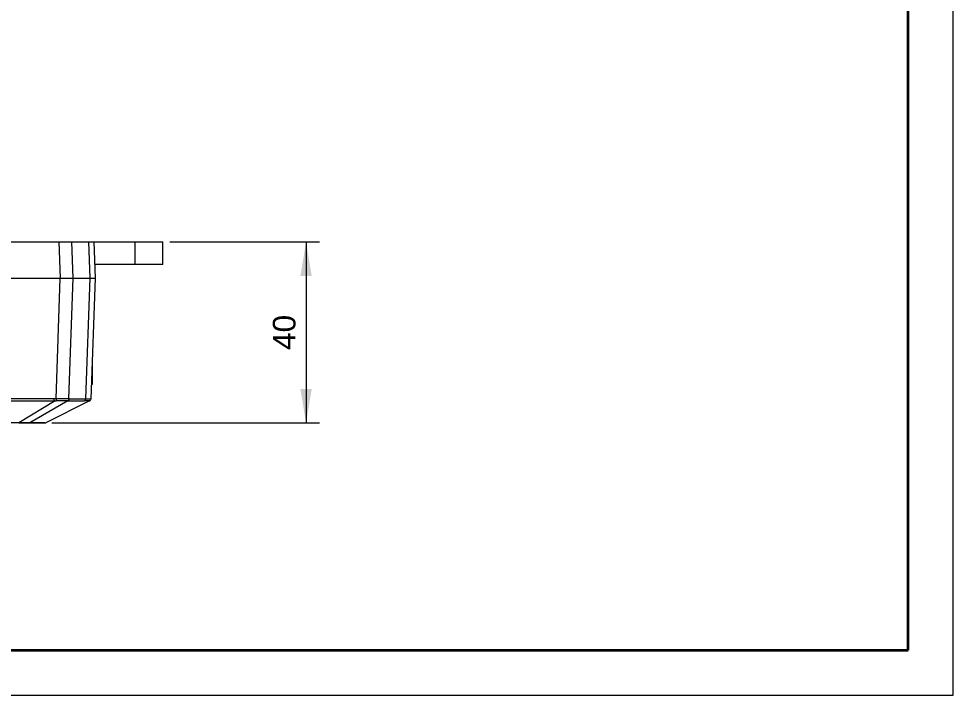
# Model space of a CAD drawing. Header units: millimetres. Extents: x -297 to 297, y -210 to 210.
# Drawn here: x 90.6 to 297, y -210 to -60.5 of the extents above; entities that cross this region are included whole.
import ezdxf

# ---------------------------------------------------------------- set-up
doc = ezdxf.new("R2010")
doc.units = ezdxf.units.MM
doc.layers.get('0').update_dxf_attribs({"lineweight": 20})
doc.layers.add('粗实线层', color=7, linetype='Continuous', lineweight=35)
doc.layers.add('细实线层', color=7, linetype='Continuous', lineweight=18)
doc.styles.add('标准', font='')
doc.styles.get('标准').set_extended_font_data('arial')
doc.dimstyles.new('标准', dxfattribs={"dimscale": 1.5, "dimtxt": 3.333333, "dimasz": 5, "dimexe": 2, "dimexo": 1, "dimgap": 1.5, "dimtad": 1, "dimdec": 1, "dimdsep": 46, "dimtxsty": '标准', "dimcen": 2.5, "dimdle": 10, "dimclrd": 256, "dimclre": 256, "dimclrt": 7, "dimadec": 0, "dimazin": 0, "dimtfac": 0.714286, "dimtdec": 1, "dimtmove": 0, "dimatfit": 3, "dimfxl": 0, "dimtolj": 1, "dimarcsym": 0})

# ---------------------------------------------------------------- blocks, each defined once
blk = doc.blocks.new('*X8')
for points in [[(154.05, -109.82), (155.3, -117.32), (152.8, -117.32)], [(154.05, -149.82), (155.3, -142.32), (152.8, -142.32)]]:
    blk.add_hatch(color=256).paths.add_polyline_path(points, flags=0)
at = {"linetype": 'Continuous'}
for p, q in [((123.94, -109.82), (157.05, -109.82)), ((97.88, -149.82), (157.05, -149.82))]:
    blk.add_line(p, q, dxfattribs=at)
blk.add_line((154.05, -109.82), (154.05, -149.82))
at = {"color": 7, "insert": (149.25, -129.82), "char_height": 5, "width": 14.6875, "attachment_point": 5, "rotation": 90, "style": '标准'}
blk.add_mtext('40', dxfattribs=at)
blk = doc.blocks.new('$CAXA_FRAME_13B17AC1$')
at = {"layer": '粗实线层'}
for p, q in [((287, -200), (287, 200)), ((-287, -200), (287, -200))]:
    blk.add_line(p, q, dxfattribs=at)
at = {"layer": '细实线层'}
for p, q in [((297, -210), (297, 210)), ((-297, -210), (297, -210))]:
    blk.add_line(p, q, dxfattribs=at)

msp = doc.modelspace()

# ---------------------------------------------------------------- linework, layer by layer
at = {"color": 7}
for p, q in [((-130.56, -109.82), (122.44, -109.82)), ((99.78, -117.82), (99.5, -109.82)), ((102.6, -117.82), (102.32, -109.82)), ((105.99, -109.82), (106.27, -117.82)), ((107.16, -109.82), (107.44, -117.82)), ((116.26, -109.82), (116.26, -114.82)), ((122.44, -114.82), (122.44, -109.82)), ((122.44, -114.82), (107.33, -114.82)), ((-115.56, -117.82), (107.44, -117.82)), ((-115.56, -117.82), (107.44, -117.82)), ((98.84, -144.52), (99.77, -117.82)), ((101.66, -144.5), (102.6, -117.82)), ((106.26, -117.82), (105.33, -144.5)), ((107.44, -117.82), (106.5, -144.52)), ((106.79, -136.43), (106.79, -141.32)), ((106.62, -141.32), (106.79, -141.32)), ((-106.55, -144.95), (98.44, -144.95)), ((98.61, -144.95), (90.58, -149.77)), ((101.45, -144.94), (93.03, -149.78)), ((106.23, -144.95), (96.6, -149.77)), ((98.44, -144.95), (98.44, -144.52)), ((98.84, -144.52), (98.44, -144.52)), ((98.44, -144.95), (98.61, -144.95)), ((98.84, -144.52), (98.85, -144.95)), ((101.45, -144.94), (105.11, -144.94)), ((101.78, -144.5), (101.66, -144.5)), ((106.23, -144.95), (106.25, -144.94)), ((106.25, -144.94), (106.42, -144.79)), ((96.38, -149.82), (-104.5, -149.82)), ((90.58, -149.77), (90.72, -149.77)), ((90.72, -149.77), (90.79, -149.77)), ((90.79, -149.77), (90.79, -149.82)), ((93.03, -149.78), (95.94, -149.78)), ((95.94, -149.78), (96.42, -149.78))]:
    msp.add_line(p, q, dxfattribs=at)
for centre, radius, start, end in [((98.75, -137.44), 7.52, 268.9194, 270.7879), ((101.17, -259.12), 114.62, 89.751, 91.1637), ((101.12, -307.26), 162.33, 89.8836, 90.8002), ((103.51, 230.28), 374.78, 269.7357, 270.2791), ((106, -144.5), 0.5, 295.4782, 308.1196), ((106, -144.5), 0.507, 308.1029, 316.1965), ((106, -144.5), 0.502, 316.2011, 320.2026), ((93.14, 70.19), 219.97, 269.3881, 269.9715), ((96.38, -149.32), 0.502, 270.059, 296.506)]:
    msp.add_arc(centre, radius, start, end, dxfattribs=at)
for points, knots in [([(98.44, -144.52), (89.88, -144.52), (72.76, -144.52), (47.09, -144.52), (21.41, -144.52), (0.01, -144.52), (-17.1, -144.52), (-29.94, -144.52), (-42.78, -144.52), (-53.48, -144.52), (-62.04, -144.52), (-68.46, -144.52), (-74.87, -144.52), (-81.29, -144.52), (-86.64, -144.52), (-90.92, -144.52), (-94.13, -144.52), (-96.81, -144.52), (-98.95, -144.52), (-100.55, -144.52), (-102.15, -144.52), (-103.49, -144.52), (-104.56, -144.52), (-105.36, -144.52), (-106.17, -144.52), (-106.7, -144.52), (-106.97, -144.51)], [0, 0, 0, 0, 1655.400301, 3310.800603, 4966.200904, 6621.601205, 7449.301356, 8277.001507, 9104.701657, 9932.401808, 10346.251883, 10760.101959, 11173.952034, 11587.802109, 12001.652185, 12208.577223, 12415.50226, 12622.427298, 12725.889817, 12829.352335, 12932.814855, 13036.277374, 13088.008633, 13139.739892, 13191.471153, 13243.206041, 13243.206041, 13243.206041, 13243.206041]), ([(101.66, -144.5), (101.66, -144.54), (101.64, -144.71), (101.55, -144.88), (101.44, -144.94)], [0, 0, 0, 0, 374.080651, 1334.852521, 1334.852521, 1334.852521, 1334.852521]), ([(101.78, -144.5), (101.78, -144.54), (101.76, -144.71), (101.66, -144.88), (101.55, -144.94)], [0, 0, 0, 0, 374.263968, 1335.433522, 1335.433522, 1335.433522, 1335.433522]), ([(105.33, -144.5), (105.33, -144.54), (105.31, -144.71), (105.22, -144.88), (105.11, -144.94)], [0, 0, 0, 0, 379.85005, 1353.40251, 1353.40251, 1353.40251, 1353.40251]), ([(106.07, -144.94), (106.01, -144.94), (105.7, -144.94), (105.38, -144.94), (105.11, -144.94)], [0, 0, 0, 0, 228.303995, 1357.131324, 1357.131324, 1357.131324, 1357.131324]), ([(105.33, -144.5), (105.42, -144.5), (105.59, -144.5), (105.82, -144.5), (106.02, -144.5), (106.19, -144.5), (106.32, -144.5), (106.41, -144.5), (106.47, -144.51), (106.5, -144.51), (106.5, -144.52), (106.5, -144.52)], [0, 0, 0, 0, 1120.803553, 2109.548837, 2955.928906, 3660.538874, 4218.464892, 4619.76068, 4861.476335, 4923.507218, 4949.550169, 4949.550169, 4949.550169, 4949.550169]), ([(106.22, -144.95), (106.2, -144.95), (106.15, -144.95), (106.1, -144.94), (106.07, -144.94)], [0, 0, 0, 0, 416.030455, 1359.647783, 1359.647783, 1359.647783, 1359.647783]), ([(96.42, -149.78), (96.46, -149.78), (96.51, -149.78), (96.58, -149.77), (96.59, -149.77), (96.6, -149.77)], [0, 0, 0, 0, 1252.841572, 1609.082029, 1781.541496, 1781.541496, 1781.541496, 1781.541496])]:
    msp.add_open_spline(points, degree=3, knots=knots, dxfattribs=at)
msp.add_open_spline([(106.5, -144.52), (106.5, -144.63), (106.46, -144.74), (106.39, -144.82)], degree=3, dxfattribs=at)

# ---------------------------------------------------------------- block references
at = {"layer": '粗实线层'}
msp.add_blockref('$CAXA_FRAME_13B17AC1$', (0, 0), dxfattribs=at)

# ---------------------------------------------------------------- dimensions: what is measured, and where the dimension line sits
at = {"color": 7}
dim = msp.add_linear_dim(base=(154.05, -149.82), p1=(122.44, -109.82), p2=(96.38, -149.82), angle=270, dimstyle='标准', override={"dimsah": 1, "dimtfill": 1, "dimtzin": 8}, dxfattribs=at)
dim.commit()
dim.dimension.update_dxf_attribs({"geometry": '*X8', "text_midpoint": (149.25, -129.82)})

doc.saveas('drawing.dxf')
